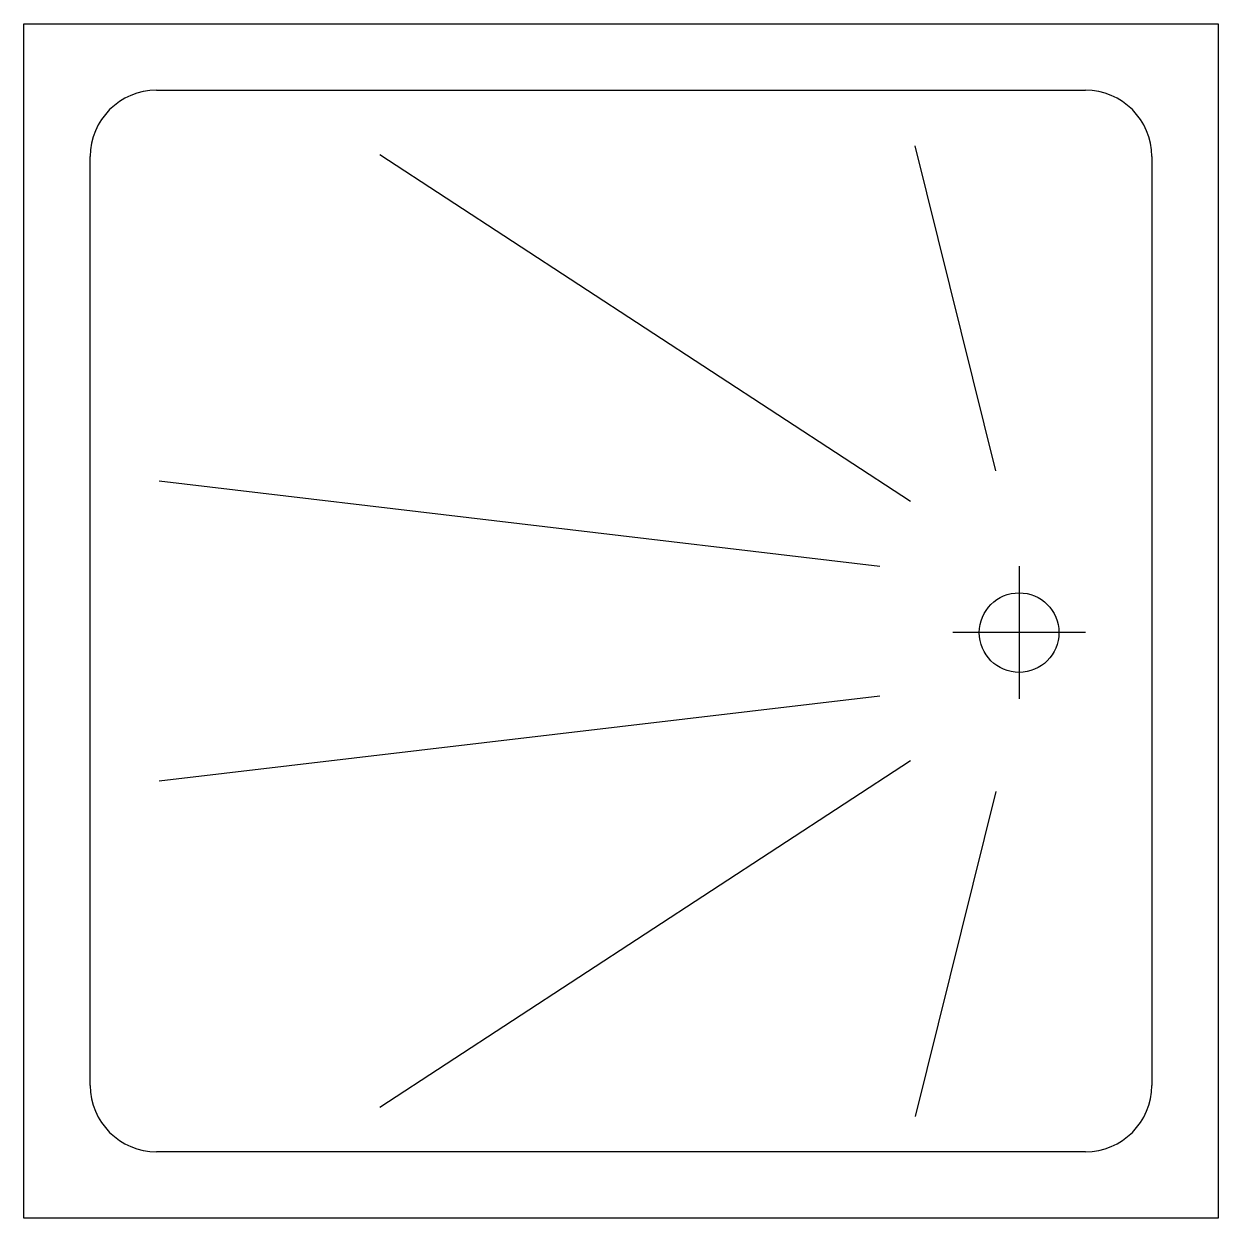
# Model space of a CAD drawing. Extents: x 0 to 90, y 0 to 90.
import ezdxf

# ---------------------------------------------------------------- set-up
doc = ezdxf.new("R2010")
doc.units = 0
doc.header["$LTSCALE"] = 5
doc.header["$MEASUREMENT"] = 0
doc.layers.get('0').update_dxf_attribs({"linetype": 'CONTINUOUS'})

msp = doc.modelspace()

# ---------------------------------------------------------------- linework, layer by layer
at = {"color": 0, "linetype": 'ByBlock'}
for p, q in [((0, 0), (0, 90)), ((0, 90), (90, 90)), ((90, 90), (90, 0)), ((10, 85), (80, 85)), ((66.825, 53.995), (26.823, 80.121)), ((73.249, 56.308), (67.167, 80.806)), ((5, 10), (5, 80)), ((85, 80), (85, 10)), ((64.512, 49.112), (10.205, 55.537)), ((75, 49.124), (75, 39.124)), ((80, 44.124), (70, 44.124)), ((64.512, 39.347), (10.205, 32.922)), ((66.825, 34.464), (26.823, 8.338)), ((73.249, 32.151), (67.167, 7.653)), ((80, 5), (10, 5)), ((90, 0), (0, 0))]:
    msp.add_line(p, q, dxfattribs=at)
msp.add_circle((75, 44.124), 3, dxfattribs=at)
for centre, start, end in [((10, 80), 90, 180), ((80, 80), 0, 90), ((10, 10), 180, 270), ((80, 10), 270, 360)]:
    msp.add_arc(centre, 5, start, end, dxfattribs=at)

doc.saveas('drawing.dxf')
